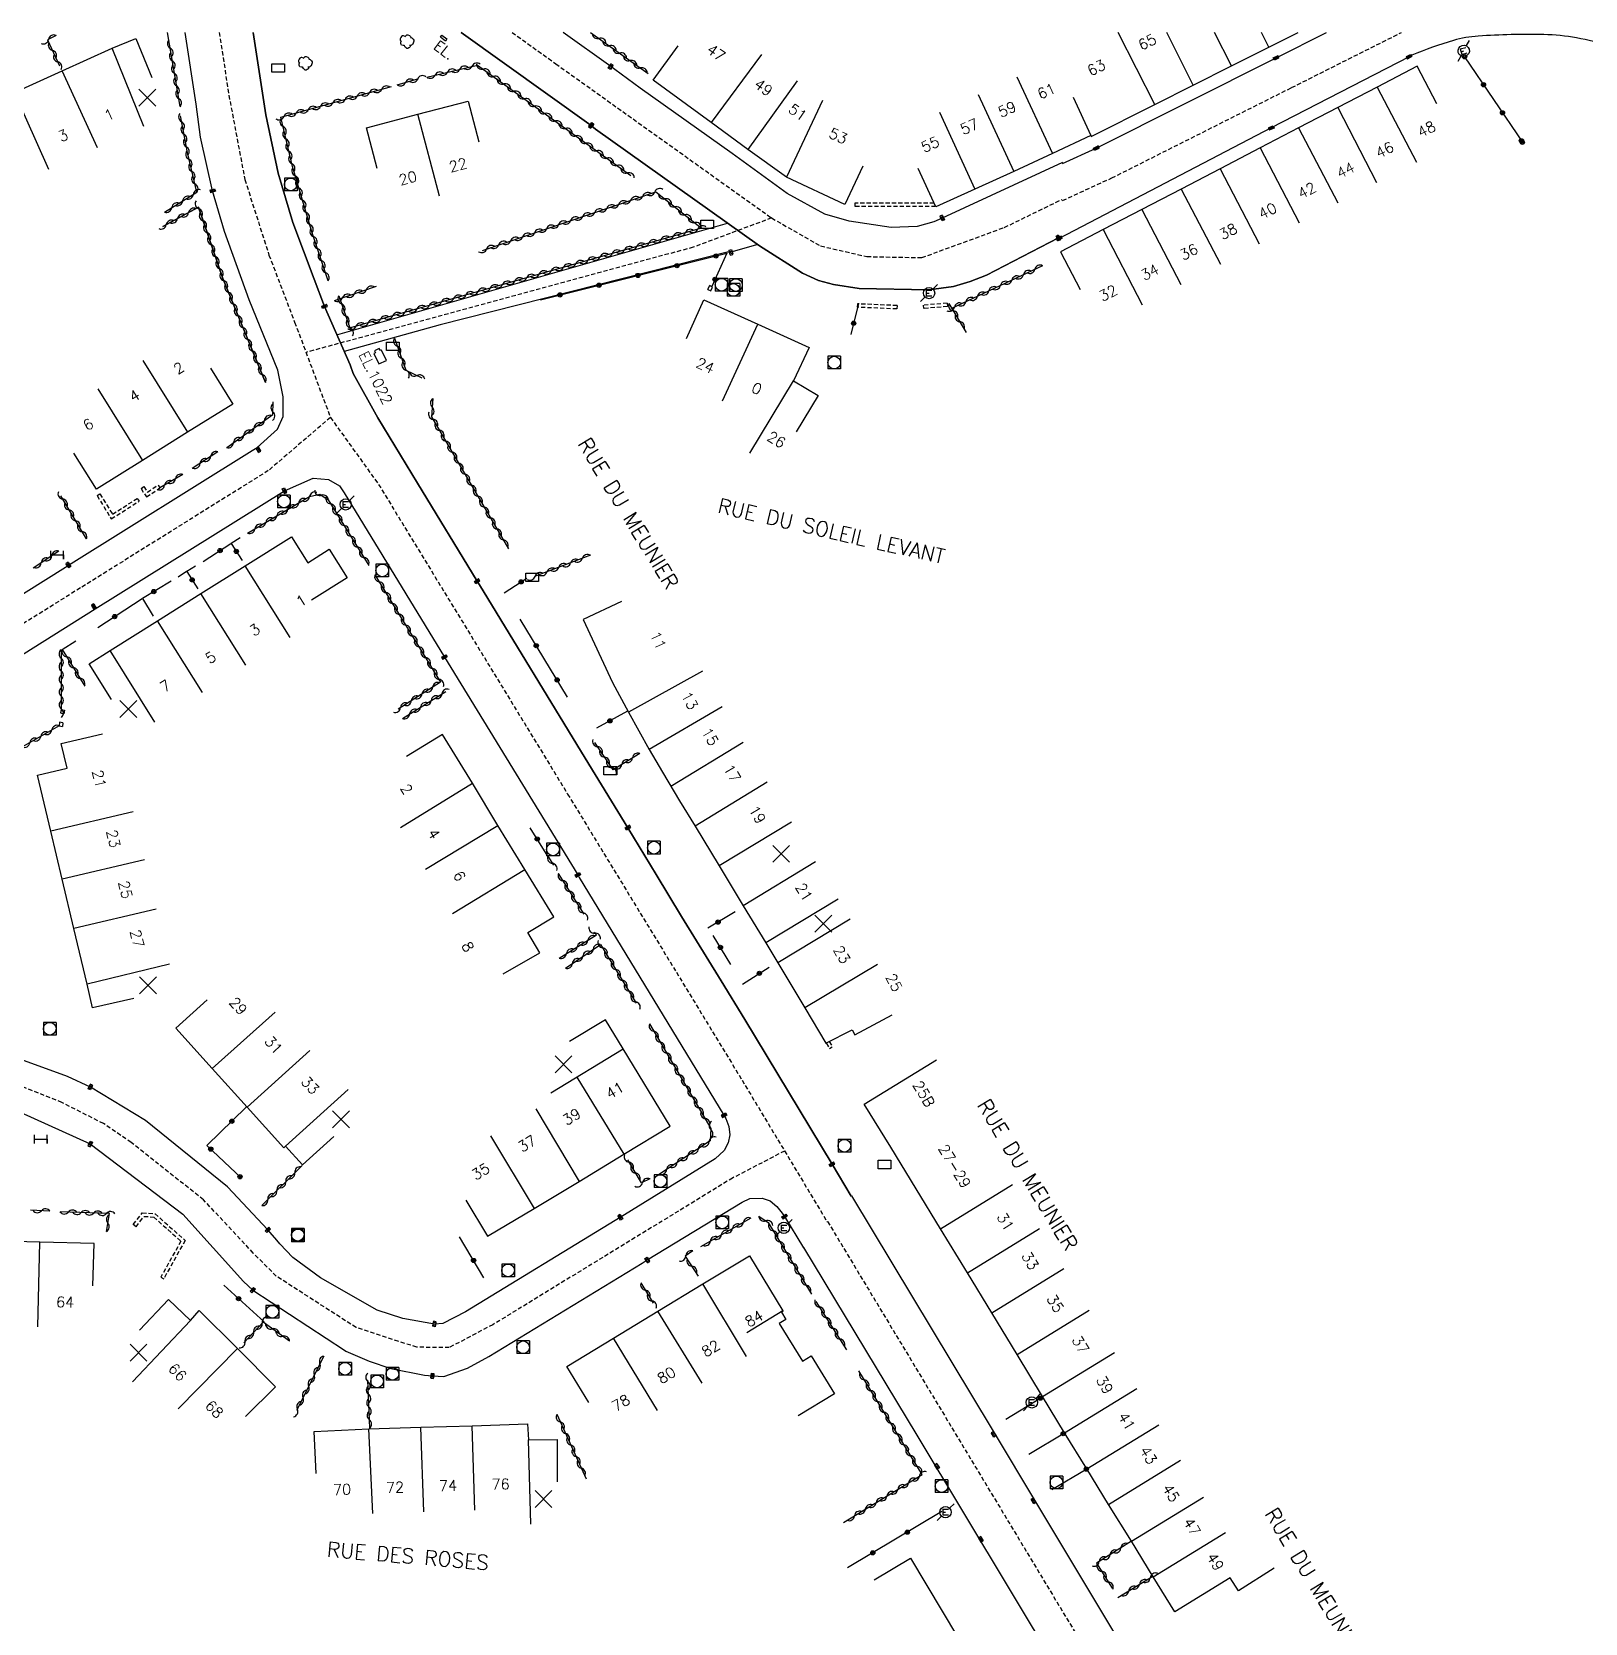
# Model space of a CAD drawing. Header units: millimetres. Extents: x 74999 to 76000, y 157000 to 158000.
# Drawn here: x 75370.6 to 75554.3, y 157812 to 158000.1 of the extents above; entities that cross this region are included whole.
import ezdxf
from ezdxf.enums import TextEntityAlignment as Align

# ---------------------------------------------------------------- set-up
doc = ezdxf.new("R2010")
doc.units = ezdxf.units.MM
doc.linetypes.add('DASHED', pattern=[0.75, 0.5, -0.25])
doc.layers.get('0').update_dxf_attribs({"linetype": 'CONTINUOUS'})
for name, color, linetype in [('w0001', 6, 'DASHED'), ('w0008', 7, 'CONTINUOUS'), ('W0100', 7, 'CONTINUOUS'), ('W0112', 1, 'DASHED'), ('W0300', 7, 'CONTINUOUS'), ('W0310', 3, 'CONTINUOUS'), ('W0322', 7, 'CONTINUOUS'), ('w0400', 7, 'CONTINUOUS'), ('w0420', 7, 'CONTINUOUS'), ('W0471', 7, 'CONTINUOUS'), ('w0984', 7, 'CONTINUOUS'), ('w0989', 7, 'CONTINUOUS'), ('W0991', 7, 'CONTINUOUS'), ('W1102', 7, 'CONTINUOUS'), ('W1471', 7, 'CONTINUOUS'), ('W1474', 7, 'CONTINUOUS')]:
    doc.layers.add(name, color=color, linetype=linetype)
doc.styles.get("Standard").update_dxf_attribs({"font": 'romans.shx', "width": 0.85})

# ---------------------------------------------------------------- blocks, each defined once
blk = doc.blocks.new('t322o')
at = {"color": 0, "linetype": 'Continuous'}
for radius in [0.25, 0.15]:
    blk.add_circle((0, 0), radius, dxfattribs=at)
blk = doc.blocks.new('T400')
for p, q in [((-0.15, 0.3), (0.15, 0.3)), ((-0.15, -0.25), (-0.15, 0.3)), ((-0.15, 0.15), (0.15, 0.15)), ((-0.15, 0), (0.15, 0)), ((0.15, 0.3), (0.15, -0.25)), ((-0.15, -0.15), (0.15, -0.15)), ((-0.15, -0.25), (-0.15, -0.3)), ((-0.15, -0.3), (0.15, -0.3)), ((0.15, -0.3), (0.15, -0.25))]:
    blk.add_line(p, q)
blk = doc.blocks.new('T471')
for p, q in [((-0.333334, 0.333334), (-0.333334, -0.333334)), ((-0.333334, 0.333334), (0.333334, 0.333334)), ((-0.333334, 0), (0, 0)), ((0.500001, 0.500001), (1.000002, 1.000002)), ((-0.500001, -0.500001), (-1.000002, -1.000002)), ((-0.333334, -0.333334), (0.333334, -0.333334))]:
    blk.add_line(p, q)
blk.add_ellipse((0, 0), major_axis=(0.471405, 0.471405), ratio=1, start_param=5.4977871438, end_param=11.780972451)
blk = doc.blocks.new('T420')
for p, q in [((0.75, 0.75), (-0.75, 0.75)), ((-0.75, 0.75), (-0.75, -0.75)), ((0.75, 0.75), (0.75, -0.75)), ((0.75, -0.75), (-0.75, -0.75))]:
    blk.add_line(p, q)
blk.add_ellipse((0, 0), major_axis=(-0.53, 0.53), ratio=1, start_param=3.926991, end_param=10.210176)
blk = doc.blocks.new('T1471')
at = {"color": 0, "linetype": 'Continuous', "flags": 128}
blk.add_lwpolyline([(-0.75, -0.5), (-0.75, 0.5), (0.75, 0.5), (0.75, -0.5), (-0.75, -0.5)], dxfattribs=at)
blk = doc.blocks.new('T300')
for p, q in [((-0.8, 0.51), (-0.86, 0.34)), ((-0.86, 0.34), (-0.86, 0.17)), ((-0.86, 0.17), (-0.74, 0.06)), ((-0.69, 0.63), (-0.8, 0.51)), ((-0.8, -0.06), (-0.74, 0.06)), ((-0.74, 0.06), (-0.69, 0.11)), ((-0.57, 0.69), (-0.69, 0.63)), ((-0.46, 0.69), (-0.57, 0.69)), ((-0.29, 0.63), (-0.46, 0.69)), ((-0.29, 0.63), (-0.17, 0.74)), ((-0.23, 0.57), (-0.29, 0.63)), ((-0.17, 0.74), (-0.06, 0.8)), ((-0.06, 0.8), (0.06, 0.8)), ((0.06, 0.8), (0.23, 0.74)), ((0.23, 0.74), (0.34, 0.63)), ((0.34, 0.63), (0.4, 0.51)), ((0.46, 0.46), (0.34, 0.46)), ((0.4, 0.51), (0.4, 0.46)), ((0.57, 0.4), (0.46, 0.46)), ((0.57, 0.4), (0.69, 0.29)), ((0.69, 0.29), (0.74, 0.17)), ((0.74, 0.06), (0.69, -0.17)), ((0.74, 0.17), (0.74, 0.06)), ((-0.8, -0.17), (-0.8, -0.06)), ((-0.8, -0.23), (-0.8, -0.17)), ((-0.74, -0.34), (-0.8, -0.23)), ((-0.69, -0.4), (-0.74, -0.34)), ((-0.51, -0.46), (-0.69, -0.4)), ((-0.4, -0.46), (-0.51, -0.46)), ((-0.4, -0.46), (-0.34, -0.46)), ((-0.34, -0.46), (-0.34, -0.4)), ((-0.34, -0.51), (-0.34, -0.46)), ((-0.29, -0.63), (-0.34, -0.51)), ((-0.17, -0.74), (-0.29, -0.63)), ((-0.06, -0.8), (-0.17, -0.74)), ((0.06, -0.8), (-0.06, -0.8)), ((0.17, -0.74), (0.06, -0.8)), ((0.23, -0.69), (0.17, -0.74)), ((0.29, -0.46), (0.23, -0.46)), ((0.29, -0.63), (0.23, -0.69)), ((0.46, -0.4), (0.29, -0.46)), ((0.34, -0.51), (0.29, -0.63)), ((0.34, -0.51), (0.34, -0.46)), ((0.57, -0.34), (0.46, -0.4)), ((0.63, -0.29), (0.57, -0.34)), ((0.69, -0.17), (0.63, -0.29))]:
    blk.add_line(p, q)
blk = doc.blocks.new('t991o')
at = {"color": 0, "linetype": 'Continuous'}
for p, q in [((-1, 1), (1, -1)), ((-1, -1), (1, 1))]:
    blk.add_line(p, q, dxfattribs=at)
blk = doc.blocks.new('T1474')
at = {"color": 0, "linetype": 'Continuous', "flags": 128}
for points in [[(-0.75, -0.5), (-0.75, 0.5)], [(-0.75, 0), (0.75, 0)], [(0.75, 0), (0.75, -0.5), (0.75, 0.5)]]:
    blk.add_lwpolyline(points, dxfattribs=at)
blk = doc.blocks.new('t310o')
at = {"color": 0, "linetype": 'Continuous'}
for centre, start, end in [((-0.5, 0.38), 216.8699, 323.1304), ((0.5, -0.37), 36.8699, 143.1303)]:
    blk.add_arc(centre, 0.625, start, end, dxfattribs=at)

msp = doc.modelspace()

# ---------------------------------------------------------------- linework, layer by layer
at = {"layer": 'w0001'}
for p, q in [((75458.04, 157978.07), (75448.77, 157974.61)), ((75448.77, 157974.61), (75402.99, 157962.18))]:
    msp.add_line(p, q, dxfattribs=at)
for points in [[(75392.72, 158000), (75393.86, 157992.58), (75395.75, 157982.61), (75398.6, 157973.69), (75401.64, 157965.76), (75405.87, 157954.49), (75411.56, 157946.58), (75433.92, 157909.97), (75446.78, 157888.9), (75454.54, 157876.15), (75464.62, 157859.39)], [(75427.36, 158000), (75432.51, 157996.31), (75458.04, 157978.07), (75463.83, 157974.76), (75469.31, 157973.51), (75475.8, 157973.38), (75485.56, 157976.95), (75492.39, 157980.27)], [(75492.45, 157980.14), (75498.27, 157982.8), (75519.53, 157993.48), (75532.52, 158000)], [(75405.87, 157954.49), (75398.52, 157948.2), (75376.3, 157934.33), (75357.11, 157922.36), (75336.15, 157908.97), (75330.59, 157904.52)], [(75459.58, 157867.77), (75453.43, 157864.58), (75425.08, 157847.24), (75419.93, 157844.54), (75416.08, 157844.57), (75408.91, 157846.9), (75399.45, 157852.99), (75396.75, 157855.71), (75390.85, 157862.01), (75382.31, 157868.77), (75379.04, 157871.01), (75374.12, 157873.5), (75367.82, 157876.03)]]:
    msp.add_lwpolyline(points, dxfattribs=at)
at = {"layer": 'w0001', "flags": 128}
msp.add_lwpolyline([(75464.66, 157859.44), (75513.4, 157778.57), (75529.65, 157753.58), (75552.65, 157723.39), (75565.87, 157706.06), (75610.32, 157647.79)], dxfattribs=at)
at = {"layer": 'w0008'}
for p, q in [((75390.01, 157991.53), (75388.69, 158000)), ((75406.73, 157964.28), (75452.83, 157977.47))]:
    msp.add_line(p, q, dxfattribs=at)
for points in [[(75408.19, 157960.71), (75405.17, 157967.62), (75403.95, 157970.83), (75401.43, 157977.52), (75399.7, 157983.35), (75398.23, 157990.25), (75396.74, 158000)], [(75396.74, 158000), (75398.23, 157990.25), (75399.7, 157983.35), (75401.43, 157977.52), (75403.95, 157970.83), (75405.17, 157967.62), (75408.19, 157960.71)], [(75421.33, 158000), (75436.71, 157989.02), (75437.23, 157988.56), (75456.62, 157974.77), (75461.7, 157971.54), (75463.57, 157970.67), (75465.37, 157970.2), (75468.41, 157969.72), (75476.64, 157969.57), (75479.57, 157969.96), (75481.53, 157970.55), (75483.44, 157971.29), (75491.95, 157975.73), (75492.32, 157975.93)], [(75492.32, 157975.93), (75491.95, 157975.73), (75483.44, 157971.29), (75481.53, 157970.55), (75479.57, 157969.96), (75476.64, 157969.57), (75468.41, 157969.72), (75465.37, 157970.2), (75463.57, 157970.67), (75461.7, 157971.54), (75456.62, 157974.77), (75437.23, 157988.56), (75436.71, 157989.02), (75421.33, 158000)], [(75492.45, 157984.61), (75478.21, 157978.06), (75477.24, 157977.63), (75475.24, 157977.08), (75472.18, 157976.96), (75467.2, 157977.7), (75464.32, 157978.53), (75459.9, 157980.98), (75453.37, 157985.7), (75442.49, 157993.4), (75439.52, 157995.64), (75439.01, 157995.96), (75433.38, 158000)], [(75492.45, 157984.5), (75496.43, 157986.32), (75517.7, 157997), (75523.66, 158000)], [(75533.74, 157997.3), (75533.42, 157997.13), (75517.13, 157988.72), (75492.04, 157975.65)], [(75397.2, 157950.93), (75399.6, 157953.11), (75400.28, 157954.61), (75400.28, 157956.93), (75399.66, 157960.07), (75396.26, 157968.41), (75393.35, 157976.46), (75391.93, 157981.28), (75390.5, 157987.64), (75390.01, 157991.53)], [(75456.41, 157974.92), (75453.23, 157974.01), (75452.78, 157974.04), (75418.86, 157965.45), (75407.51, 157962.27)], [(75467.43, 157862.45), (75465.19, 157866.2), (75454.89, 157883.3), (75452.07, 157887.9), (75447.39, 157895.49), (75444.4, 157900.47), (75441.04, 157905.99), (75435.99, 157914.21), (75423.5, 157934.72), (75423.22, 157935.13), (75416.15, 157946.71), (75411.46, 157954.43), (75408.55, 157959.69), (75408.19, 157960.71)], [(75408.19, 157960.71), (75408.55, 157959.69), (75411.46, 157954.43), (75416.15, 157946.71), (75423.22, 157935.13), (75423.5, 157934.72), (75435.99, 157914.21), (75441.04, 157905.99), (75444.4, 157900.47), (75447.39, 157895.49), (75452.07, 157887.9), (75454.89, 157883.3), (75465.19, 157866.2), (75467.43, 157862.45)], [(75355.88, 157925.11), (75374.54, 157936.8), (75374.89, 157937.03), (75396.6, 157950.58), (75397.2, 157950.93)], [(75359.52, 157920.24), (75378.06, 157931.86), (75400.44, 157945.82), (75403.84, 157947.33)], [(75403.84, 157947.33), (75405.63, 157947.14), (75406.94, 157946.39), (75407.5, 157945.56), (75419.35, 157926.16), (75435.12, 157900.41), (75435.29, 157900.1), (75452.41, 157872), (75452.62, 157871.6), (75452.98, 157870.67), (75453.1, 157869.69), (75452.91, 157868.72), (75452.45, 157867.82), (75451.37, 157866.84), (75440.14, 157859.93), (75439.54, 157859.55), (75421.83, 157848.76), (75419.16, 157847.38), (75418.16, 157847.32), (75414.44, 157847.97), (75411.4, 157848.94), (75404.69, 157852.77), (75401.41, 157855.2), (75399.9, 157856.78), (75399.55, 157857.24), (75398.47, 157858.45), (75393.7, 157863.53), (75383.99, 157871.36), (75377.48, 157875.33), (75374.78, 157876.59), (75364.44, 157880.31)], [(75367.51, 157873.1), (75377.46, 157868.61), (75388.4, 157860.3), (75395.59, 157852.36), (75396.69, 157851.32), (75407.52, 157844.24), (75407.7, 157844.1), (75410.44, 157842.94), (75413.02, 157842.06), (75417.01, 157841.27), (75417.93, 157841.2), (75419.29, 157841.12), (75422.07, 157842.09), (75424.62, 157843.46), (75442.75, 157854.52), (75443.34, 157854.89), (75454.54, 157861.71), (75455.46, 157862.15), (75456.93, 157862.2), (75457.89, 157861.88), (75458.67, 157861.21), (75459.29, 157860.42), (75459.56, 157860.02), (75461.8, 157856.33)]]:
    msp.add_lwpolyline(points, dxfattribs=at)
msp.add_lwpolyline([(75583.62, 157986.64, 0.005835), (75578.89, 157989.32, 0.010783), (75576.29, 157990.68, 0.001983), (75570.17, 157993.69, 0.004311), (75567.34, 157995.03, 0.034587), (75561.19, 157997.39, 0.027787), (75553.23, 157999.35, 0.041893), (75549.36, 157999.75, 0.020998), (75541.61, 157999.57, 0.054123), (75538.67, 157999.05, 0.030964), (75533.76, 157997.3)], format="xyb", dxfattribs=at)
at = {"layer": 'w0008', "flags": 128}
msp.add_lwpolyline([(75467.5, 157862.49), (75484.13, 157834.86), (75489.5, 157825.91), (75504.64, 157800.7), (75515.41, 157782.86, 0.059741), (75516.19, 157781.86, 0.032347), (75517.94, 157780.31, 0.043728), (75519.35, 157779.4, 0.03782), (75521.14, 157778.63, 0.042689), (75523.16, 157778.12, 0.04584), (75525.1, 157777.98, 0.03131), (75527.02, 157778.14, 0.041553), (75528.44, 157778.47, 0.023769), (75530.26, 157779.16, 0.052501), (75531.03, 157779.59), (75548.04, 157791.65), (75569.42, 157806.9), (75602.38, 157830.36)], format="xyb", dxfattribs=at)
msp.add_lwpolyline([(75461.83, 157856.36), (75475.2, 157834.19), (75497.29, 157797.44)], dxfattribs=at)
at = {"layer": 'W0100'}
for points in [[(75355.88, 157981.97), (75354.07, 157986.63), (75357.02, 157987.78), (75362.85, 157990.4), (75368.5, 157992.92), (75374.16, 157995.45), (75380.04, 157998.14), (75382.87, 157999.3), (75384.76, 157994.67)], [(75418.87, 157999.45), (75419.05, 157999.68), (75419.64, 157999.23), (75419.46, 157998.99), (75418.87, 157999.45)], [(75495.85, 157987.7), (75503.34, 157991.47), (75507.9, 157993.77), (75512.42, 157996.05), (75516.84, 157998.28), (75520.29, 158000)], [(75468.83, 157984.19), (75466.71, 157979.66), (75459.81, 157982.89), (75455.24, 157986.17), (75450.91, 157989.36), (75444.04, 157994.36), (75446.98, 157998.4)], [(75536.71, 157991.58), (75534.4, 157996.01), (75529.67, 157993.55), (75525.01, 157991.14), (75520.36, 157988.72), (75515.82, 157986.35), (75511.09, 157983.88), (75506.49, 157981.49), (75501.82, 157979.06), (75497.25, 157976.69), (75492.2, 157974.06), (75494.51, 157969.63)], [(75411.38, 157983.9), (75410.12, 157988.74), (75416.22, 157990.33), (75422.15, 157991.89), (75423.42, 157987.06)], [(75493.72, 157992.34), (75495.81, 157987.8), (75491.24, 157985.69), (75486.67, 157983.58), (75477.46, 157979.38), (75475.39, 157983.93)], [(75447.96, 157963.83), (75450.01, 157968.39), (75456.4, 157965.53), (75462.47, 157962.74), (75460.63, 157958.83), (75463.53, 157957.08), (75460.94, 157952.8)], [(75411.8, 157962.41), (75411.63, 157962.62), (75411.08, 157962.37), (75411.18, 157962.12), (75411, 157962.03), (75411.6, 157960.82), (75412.51, 157961.24), (75411.91, 157962.46), (75411.8, 157962.41)], [(75391.7, 157960.31), (75394.33, 157956.06), (75388.97, 157952.74), (75383.64, 157949.41), (75378.19, 157946.01), (75375.54, 157950.25)], [(75379.99, 157921.14), (75377.33, 157925.37), (75379.83, 157926.95), (75385.43, 157930.43), (75390.56, 157933.66), (75395.8, 157936.95), (75401.27, 157940.38), (75403.21, 157937.32), (75405.73, 157938.92), (75407.86, 157935.52), (75403.62, 157932.87)], [(75440.3, 157932.72), (75435.76, 157930.61), (75439.23, 157923.14), (75441.11, 157919.65), (75443.57, 157915.23), (75445.14, 157912.55), (75447.16, 157909.18), (75448.99, 157906.17), (75451.84, 157901.5), (75454.68, 157896.77), (75457.34, 157892.39), (75458.78, 157890.01), (75461.97, 157884.7), (75464.46, 157880.51), (75467.57, 157882.08), (75467.87, 157881.52), (75472.28, 157883.88)], [(75382.62, 157885.8), (75377.74, 157884.69), (75377.1, 157887.51), (75375.52, 157894.08), (75374.15, 157899.9), (75372.81, 157905.57), (75371.24, 157912.19), (75374.73, 157913.02), (75374.04, 157915.96), (75378.91, 157917.1)], [(75426.29, 157888.7), (75430.62, 157891.2), (75429.22, 157893.62), (75432.27, 157895.45), (75428.85, 157901.06), (75425.68, 157906.27), (75422.66, 157911.26), (75419.12, 157917.01), (75414.86, 157914.39)], [(75391.29, 157885.65), (75387.58, 157882.3), (75391.9, 157877.51), (75396.02, 157872.94), (75400.34, 157868.15), (75400.56, 157868.33), (75402.57, 157866.12), (75406.27, 157869.48)], [(75421.88, 157861.97), (75424.46, 157857.69), (75429.96, 157860.99), (75435.28, 157864.18), (75440.55, 157867.38), (75446.06, 157870.69), (75440.49, 157879.85), (75438.4, 157883.29), (75434.13, 157880.7)], [(75377.78, 157851.82), (75377.92, 157856.82), (75371.5, 157857), (75365.29, 157857.14), (75359.1, 157857.28), (75352.68, 157857.4), (75352.58, 157852.4)], [(75436.41, 157838.03), (75433.83, 157842.31), (75439.35, 157845.65), (75444.6, 157848.85), (75449.92, 157852.05), (75455.43, 157855.39), (75459.37, 157848.88), (75455.1, 157846.29)], [(75383.28, 157846.6), (75386.73, 157850.22), (75389.34, 157847.74), (75390.34, 157848.92), (75394.89, 157844.42), (75399.39, 157839.9), (75395.84, 157836.38)], [(75404.17, 157829.63), (75403.95, 157834.62), (75410.43, 157834.91), (75416.56, 157835.13), (75422.65, 157835.3), (75429.16, 157835.53), (75429.3, 157833.64), (75432.67, 157833.65), (75432.68, 157828.65)]]:
    msp.add_lwpolyline(points, dxfattribs=at)
at = {"layer": 'W0100', "flags": 128}
for points in [[(75517.48, 157818.44), (75513.24, 157815.78), (75512.28, 157817.32), (75505.71, 157813.28), (75503.17, 157817.43), (75500.6, 157821.63), (75497.88, 157825.99), (75495.31, 157830.2), (75492.69, 157834.45), (75490.07, 157838.74), (75487.07, 157843.72), (75484.08, 157848.64), (75481.19, 157853.38), (75478.02, 157858.57), (75475.13, 157863.31), (75472.13, 157868.22), (75469, 157873.32)], [(75459.45, 157848.87), (75459.2, 157848.71), (75459.72, 157847.86), (75458.95, 157847.39), (75461.69, 157842.91), (75462.72, 157843.54), (75465.46, 157839.06), (75461.19, 157836.45)], [(75470.17, 157817.09), (75474.46, 157819.65), (75481.97, 157807.11), (75477.68, 157804.54)]]:
    msp.add_lwpolyline(points, dxfattribs=at)
at = {"layer": 'W0112'}
for p, q in [((75477.26, 157979.83), (75467.88, 157979.81)), ((75467.88, 157979.81), (75467.88, 157979.41)), ((75477.44, 157979.43), (75467.88, 157979.41)), ((75450.48, 157969.61), (75450.7, 157970.07)), ((75450.48, 157969.61), (75450.84, 157969.44)), ((75451.06, 157969.9), (75450.7, 157970.07)), ((75450.84, 157969.44), (75451.06, 157969.9)), ((75468.18, 157967.92), (75468.16, 157967.52)), ((75472.86, 157967.31), (75468.16, 157967.52)), ((75472.88, 157967.71), (75468.18, 157967.92)), ((75472.88, 157967.71), (75472.86, 157967.31)), ((75478.81, 157967.99), (75475.96, 157967.77)), ((75475.96, 157967.77), (75475.99, 157967.37)), ((75478.84, 157967.59), (75475.99, 157967.37)), ((75478.81, 157967.99), (75478.84, 157967.59)), ((75383.47, 157946.09), (75383.81, 157946.31)), ((75385.48, 157946.49), (75385.71, 157946.15)), ((75378.27, 157945.25), (75378.61, 157945.46)), ((75383.03, 157944.92), (75383.24, 157944.59)), ((75374.04, 157919.96), (75373.95, 157919.56)), ((75373.95, 157919.56), (75374.34, 157919.47)), ((75374.04, 157919.96), (75374.43, 157919.87)), ((75374.43, 157919.87), (75374.34, 157919.47)), ((75373.85, 157918.47), (75373.78, 157918.03)), ((75373.78, 157918.03), (75374.17, 157917.97)), ((75374.24, 157918.4), (75373.85, 157918.47)), ((75374.24, 157918.4), (75374.17, 157917.97)), ((75464.51, 157880.54), (75464.87, 157879.89)), ((75464.86, 157880.72), (75465.22, 157880.09)), ((75464.87, 157879.89), (75465.22, 157880.09)), ((75382.88, 157858.82), (75382.56, 157859.07)), ((75388.19, 157857.11), (75385.81, 157852.87)), ((75385.81, 157852.87), (75386.16, 157852.67))]:
    msp.add_line(p, q, dxfattribs=at)
for points in [[(75383.47, 157946.09), (75384.12, 157945.1), (75385.71, 157946.15)], [(75383.81, 157946.31), (75384.23, 157945.66), (75385.48, 157946.49)], [(75378.27, 157945.25), (75379.96, 157942.5), (75383.24, 157944.59)], [(75378.61, 157945.46), (75380.09, 157943.06), (75383.03, 157944.92)], [(75382.56, 157859.07), (75383.62, 157860.45), (75385.13, 157860.36), (75388.69, 157857.2), (75386.16, 157852.67)], [(75382.88, 157858.82), (75383.81, 157860.04), (75384.97, 157859.97), (75388.19, 157857.11)]]:
    msp.add_lwpolyline(points, dxfattribs=at)
at = {"layer": 'W0310'}
for p, q in [((75388.09, 157991.23), (75386.61, 158000)), ((75436.64, 158000), (75443.43, 157995.15)), ((75413.77, 157993.81), (75416.34, 157994.54)), ((75490.07, 157972.43), (75479.3, 157967.37)), ((75406.85, 157968.86), (75408.27, 157964.72)), ((75479, 157967.95), (75481.05, 157964.54)), ((75392.54, 157950.41), (75389.51, 157948.44)), ((75388.4, 157947.74), (75385.71, 157946.16)), ((75377.02, 157940.13), (75373.99, 157945.21)), ((75373.74, 157938.69), (75370.72, 157936.67)), ((75436.61, 157938.19), (75429.99, 157935.68)), ((75374.02, 157927.03), (75374.04, 157919.96)), ((75374.15, 157927.04), (75376.82, 157922.74)), ((75414.4, 157918.9), (75419.51, 157922.09)), ((75373.78, 157918.05), (75368.29, 157914.88)), ((75431.58, 157902.63), (75432.24, 157901.56)), ((75432.82, 157900.58), (75435.82, 157895.77)), ((75397.75, 157861.32), (75402.52, 157866.04)), ((75372.69, 157860.67), (75370.42, 157860.76)), ((75455.57, 157859.85), (75449.63, 157856.46)), ((75442.59, 157852.17), (75444.03, 157849.79)), ((75405.07, 157843.53), (75401.86, 157837.08)), ((75410.52, 157835), (75410.31, 157840.68)), ((75432.64, 157836.65), (75436.11, 157829.01))]:
    msp.add_line(p, q, dxfattribs=at)
for points in [[(75373.42, 157999.65), (75372.42, 157999.12), (75373.82, 157996.07)], [(75417.28, 157994.71), (75423.27, 157996.15), (75441.4, 157983.09)], [(75405.62, 157970.65), (75403.72, 157976.33), (75401.39, 157984.15), (75400.02, 157989.97), (75413.1, 157993.6)], [(75386.26, 157978.77), (75390.07, 157981.11), (75388.96, 157985.79), (75388.13, 157990.15)], [(75386.26, 157978.77), (75390.07, 157981.11), (75388.96, 157985.79), (75388.13, 157990.15)], [(75423.86, 157974.24), (75444.36, 157981.17), (75449.76, 157976.88), (75408.1, 157965.06)], [(75386.04, 157977.07), (75390.25, 157979.34), (75393.16, 157970.91), (75398.18, 157958.63)], [(75398.18, 157958.63), (75393.16, 157970.91), (75390.25, 157979.34), (75386.04, 157977.07)], [(75406.34, 157968.31), (75411.3, 157969.99)], [(75413.44, 157963.85), (75414.77, 157960.06), (75416.68, 157959.18)], [(75393.6, 157950.92), (75399.06, 157954.84), (75399.11, 157956.34)], [(75417.96, 157956.71), (75417.83, 157954.57), (75426.93, 157938.95)], [(75396.08, 157940.81), (75403.41, 157945.13), (75404.63, 157945.42), (75405.6, 157944.74), (75410.43, 157937)], [(75411.13, 157935.9), (75418.9, 157923.2), (75413.88, 157920.02)], [(75411.13, 157935.9), (75418.9, 157923.2), (75413.88, 157920.02)], [(75442.45, 157914.78), (75439.29, 157912.84), (75437.13, 157916.07)], [(75432.93, 157890.57), (75437.33, 157893.31), (75437.02, 157893.64)], [(75433.65, 157889.38), (75437.8, 157892.2), (75442.02, 157885.26)], [(75433.65, 157889.38), (75437.8, 157892.2), (75442.02, 157885.26)], [(75443.59, 157882.79), (75450.87, 157870.44), (75450.79, 157868.96), (75444.55, 157864.89)], [(75443.66, 157864.48), (75442.65, 157863.99), (75441.02, 157866.71)], [(75379.39, 157858.27), (75379.74, 157860.37), (75373.9, 157860.59)], [(75456.52, 157860.07), (75457.62, 157859.33), (75462.76, 157850.84)], [(75448.71, 157855.98), (75447.83, 157855.33), (75449.37, 157852.98)], [(75401.04, 157845.3), (75397.9, 157847.54), (75395.62, 157845.08)]]:
    msp.add_lwpolyline(points, dxfattribs=at)
at = {"layer": 'W0310', "flags": 128}
for points in [[(75466.92, 157844.27), (75463.3, 157850)], [(75466.56, 157823.84), (75475.84, 157829.52), (75468.34, 157841.79)], [(75500.6, 157821.63), (75496.48, 157819.05), (75498.32, 157816.09)], [(75498.99, 157814.97), (75503.13, 157817.51)]]:
    msp.add_lwpolyline(points, dxfattribs=at)
at = {"layer": 'W0322'}
for p, q in [((75468.31, 157967.94), (75467.42, 157964.29)), ((75390.82, 157937.47), (75394.11, 157939.58)), ((75387.87, 157935.63), (75388.83, 157936.33)), ((75426.42, 157933.76), (75429.09, 157935.48)), ((75378.37, 157929.65), (75383.6, 157933.07)), ((75433.92, 157921.43), (75428.29, 157930.64)), ((75374.15, 157927.04), (75375.78, 157928.07)), ((75440.99, 157919.77), (75437.35, 157917.75)), ((75431.58, 157902.63), (75429.5, 157905.98)), ((75453.74, 157896.06), (75450.51, 157894.1)), ((75453.23, 157889.81), (75451.14, 157893.25)), ((75454.58, 157887.51), (75457.75, 157889.52)), ((75424.01, 157852.78), (75421.13, 157857.64)), ((75393.25, 157851.91), (75398.03, 157847.59))]:
    msp.add_line(p, q, dxfattribs=at)
for points in [[(75539.99, 157997.13), (75546.82, 157987.02)], [(75430.71, 157968.39), (75452.75, 157973.91), (75450.98, 157969.97)], [(75395.19, 157940.26), (75394.12, 157939.58), (75395.45, 157937.58)], [(75389.92, 157936.89), (75388.89, 157936.27), (75390.2, 157934.23)], [(75387.02, 157935.12), (75383.63, 157933.1), (75384.91, 157930.99)], [(75395.92, 157872.94), (75391.26, 157868.43), (75395.37, 157864.56)]]:
    msp.add_lwpolyline(points, dxfattribs=at)
at = {"layer": 'W0322', "flags": 128}
for points in [[(75485.75, 157836.09), (75490.09, 157838.72)], [(75488.45, 157831.93), (75492.69, 157834.45)], [(75491.18, 157827.74), (75495.31, 157830.2)], [(75478.16, 157825.15), (75467.01, 157818.48)]]:
    msp.add_lwpolyline(points, dxfattribs=at)
at = {"layer": 'W1102'}
for p, q in [((75383.82, 157988.88), (75380.04, 157998.14)), ((75456.85, 157997.41), (75450.91, 157989.36)), ((75378.32, 157986.36), (75374.16, 157995.45)), ((75461.07, 157994.29), (75455.24, 157986.17)), ((75487.05, 157994.77), (75491.24, 157985.69)), ((75372.58, 157983.79), (75368.5, 157992.92)), ((75464.06, 157991.95), (75459.81, 157982.89)), ((75482.48, 157992.67), (75486.67, 157983.58)), ((75418.77, 157980.66), (75416.22, 157990.33)), ((75477.91, 157990.58), (75482.07, 157981.48)), ((75452.22, 157956.44), (75456.4, 157965.53)), ((75383.68, 157961.22), (75388.97, 157952.74)), ((75378.35, 157957.89), (75383.64, 157949.41)), ((75455.45, 157950.28), (75460.63, 157958.83)), ((75401.1, 157928.47), (75395.8, 157936.95)), ((75395.87, 157925.19), (75390.56, 157933.66)), ((75390.76, 157921.97), (75385.43, 157930.43)), ((75385.12, 157918.46), (75379.83, 157926.95)), ((75449.85, 157924.51), (75441.11, 157919.65)), ((75452.2, 157920.28), (75443.57, 157915.23)), ((75454.68, 157916.07), (75446.14, 157910.87)), ((75414.14, 157906.02), (75422.66, 157911.26)), ((75457.53, 157911.37), (75448.99, 157906.17)), ((75382.54, 157907.88), (75372.81, 157905.57)), ((75460.4, 157906.66), (75451.84, 157901.5)), ((75417.13, 157901.08), (75425.68, 157906.27)), ((75383.88, 157902.21), (75374.15, 157899.9)), ((75420.31, 157895.86), (75428.85, 157901.06)), ((75463.23, 157901.96), (75454.68, 157896.77)), ((75465.91, 157897.55), (75457.34, 157892.39)), ((75385.25, 157896.37), (75375.52, 157894.08)), ((75467.35, 157895.16), (75458.78, 157890.01)), ((75386.82, 157889.85), (75377.1, 157887.51)), ((75470.56, 157889.82), (75461.97, 157884.7)), ((75399.33, 157884.2), (75391.9, 157877.51)), ((75403.45, 157879.64), (75396.02, 157872.94)), ((75431.95, 157874.66), (75440.49, 157879.85)), ((75434.99, 157876.52), (75440.55, 157867.38)), ((75407.98, 157875.03), (75400.56, 157868.33)), ((75430.15, 157872.76), (75435.28, 157864.18)), ((75424.79, 157869.56), (75429.96, 157860.99)), ((75371.27, 157847), (75371.5, 157857)), ((75455.07, 157843.48), (75449.92, 157852.05)), ((75449.81, 157840.32), (75444.6, 157848.85)), ((75382.45, 157840.49), (75389.34, 157847.74)), ((75387.86, 157837.31), (75394.89, 157844.42)), ((75444.53, 157837.09), (75439.35, 157845.65)), ((75410.88, 157824.92), (75410.43, 157834.91)), ((75416.92, 157825.13), (75416.56, 157835.13)), ((75422.94, 157825.31), (75422.65, 157835.3)), ((75429.58, 157823.64), (75429.3, 157833.64))]:
    msp.add_line(p, q, dxfattribs=at)
for points in [[(75503.34, 157991.47), (75499.04, 158000)], [(75507.9, 157993.77), (75504.76, 158000)], [(75512.42, 157996.05), (75510.43, 158000)], [(75516.84, 157998.28), (75515.97, 158000)], [(75529.67, 157993.55), (75534.3, 157984.68)], [(75525.01, 157991.14), (75529.58, 157982.25)], [(75520.36, 157988.72), (75524.99, 157979.86)], [(75515.82, 157986.35), (75520.44, 157977.48)], [(75511.09, 157983.88), (75515.71, 157975.02)], [(75506.49, 157981.49), (75511.12, 157972.62)], [(75501.82, 157979.06), (75506.42, 157970.19)], [(75497.25, 157976.69), (75501.87, 157967.82)]]:
    msp.add_lwpolyline(points, dxfattribs=at)
at = {"layer": 'W1102', "flags": 128}
for points in [[(75469, 157873.32), (75477.53, 157878.54)], [(75478.02, 157858.57), (75486.54, 157863.8)], [(75481.19, 157853.38), (75489.71, 157858.61)], [(75484.08, 157848.64), (75492.6, 157853.87)], [(75487.07, 157843.72), (75495.59, 157848.95)], [(75490.07, 157838.74), (75498.6, 157843.97)], [(75492.69, 157834.45), (75501.22, 157839.68)], [(75495.31, 157830.2), (75503.84, 157835.42)], [(75497.88, 157825.99), (75506.4, 157831.22)], [(75500.6, 157821.63), (75509.13, 157826.86)], [(75503.17, 157817.43), (75511.7, 157822.66)]]:
    msp.add_lwpolyline(points, dxfattribs=at)

# ---------------------------------------------------------------- block references
at = {"layer": 'W0300'}
for p in [(75414.98, 157998.91), (75402.96, 157996.35)]:
    msp.add_blockref('T300', p, dxfattribs=at)
at = {"layer": 'W0310'}
for p, rotation in [((75372.54, 157999.18), 208.0045458007864), ((75372.99, 157997.88), 294.7082427409092), ((75386.93, 157998.13), 99.56557448971172), ((75437.64, 157999.29), 324.4485513912311), ((75438.86, 157998.42), 324.4485513912311), ((75373.61, 157996.52), 294.7082427409092), ((75387.17, 157996.65), 99.56557448971172), ((75440.08, 157997.55), 324.4485513912311), ((75441.3, 157996.67), 324.4485513912311), ((75387.42, 157995.17), 99.56557448971172), ((75416.18, 157994.49), 15.87774289848597), ((75418.25, 157994.95), 13.4887907228003), ((75419.71, 157995.3), 13.4887907228003), ((75421.17, 157995.65), 13.4887907228003), ((75422.62, 157996), 13.4887907228003), ((75423.95, 157995.67), 324.2252401437519), ((75425.17, 157994.79), 324.2252401437519), ((75442.52, 157995.8), 324.4485513912311), ((75387.67, 157993.69), 99.56557448971172), ((75387.92, 157992.21), 99.56557448971172), ((75409.04, 157992.48), 15.51469933802758), ((75410.49, 157992.88), 15.51469933802758), ((75411.93, 157993.28), 15.51469933802758), ((75414.74, 157994.08), 15.87774289848597), ((75426.38, 157993.91), 324.2252401437519), ((75427.6, 157993.04), 324.2252401437519), ((75428.82, 157992.16), 324.2252401437519), ((75403.26, 157990.87), 15.51469933802758), ((75404.71, 157991.27), 15.51469933802758), ((75406.15, 157991.67), 15.51469933802758), ((75407.6, 157992.08), 15.51469933802758), ((75430.03, 157991.28), 324.2252401437519), ((75431.25, 157990.41), 324.2252401437519), ((75388.27, 157989.44), 100.701489031251), ((75400.37, 157990.07), 15.51469933802758), ((75400.28, 157988.87), 103.2510306427892), ((75401.82, 157990.47), 15.51469933802758), ((75432.47, 157989.53), 324.2252401437519), ((75433.68, 157988.65), 324.2252401437519), ((75388.55, 157987.96), 100.701489031251), ((75388.83, 157986.49), 100.701489031251), ((75400.62, 157987.41), 103.2510306427892), ((75434.9, 157987.77), 324.2252401437519), ((75436.12, 157986.9), 324.2252401437519), ((75389.14, 157985.02), 103.4267954020903), ((75400.97, 157985.95), 103.2510306427892), ((75401.31, 157984.49), 103.2510306427892), ((75437.34, 157986.02), 324.2252401437519), ((75438.55, 157985.14), 324.2252401437519), ((75389.49, 157983.56), 103.4267954020903), ((75401.72, 157983.05), 106.6244696626209), ((75439.77, 157984.27), 324.2252401437519), ((75440.99, 157983.39), 324.2252401437519), ((75389.84, 157982.1), 103.4267954020903), ((75402.15, 157981.61), 106.6244696626209), ((75444.23, 157981.13), 18.68418112442368), ((75387.11, 157979.29), 31.59063504715163), ((75388.39, 157980.08), 31.59063504715163), ((75389.66, 157980.86), 31.59063504715163), ((75390.31, 157979.17), 109.0242926985663), ((75402.58, 157980.17), 106.6244696626209), ((75403.01, 157978.73), 106.6244696626209), ((75438.55, 157979.2), 18.68418112442368), ((75439.97, 157979.68), 18.68418112442368), ((75441.39, 157980.17), 18.68418112442368), ((75442.81, 157980.65), 18.68418112442368), ((75445.43, 157980.32), 321.5490315518747), ((75446.6, 157979.39), 321.5490315518747), ((75386.46, 157977.29), 208.3680133377599), ((75387.78, 157978), 208.3680133377599), ((75389.1, 157978.71), 208.3680133377599), ((75390.8, 157977.75), 109.0242926985663), ((75403.44, 157977.3), 106.6244696626209), ((75434.28, 157977.76), 18.68418112442368), ((75435.7, 157978.24), 18.68418112442368), ((75437.12, 157978.72), 18.68418112442368), ((75447.78, 157978.45), 321.5490315518747), ((75448.95, 157977.52), 321.5490315518747), ((75391.29, 157976.33), 109.0242926985663), ((75403.88, 157975.86), 108.4531729927804), ((75428.6, 157975.84), 18.68418112442368), ((75430.02, 157976.32), 18.68418112442368), ((75431.44, 157976.8), 18.68418112442368), ((75432.86, 157977.28), 18.68418112442368), ((75444.97, 157975.52), 195.8502931456293), ((75446.42, 157975.93), 195.8502931456293), ((75447.86, 157976.34), 195.8502931456293), ((75449.3, 157976.75), 195.8502931456293), ((75391.78, 157974.91), 109.0242926985663), ((75392.27, 157973.5), 109.0242926985663), ((75404.35, 157974.44), 108.4531729927804), ((75424.34, 157974.4), 18.68418112442368), ((75425.76, 157974.88), 18.68418112442368), ((75427.18, 157975.36), 18.68418112442368), ((75439.2, 157973.89), 195.8502931456293), ((75440.64, 157974.3), 195.8502931456293), ((75442.09, 157974.71), 195.8502931456293), ((75443.53, 157975.11), 195.8502931456293), ((75392.76, 157972.08), 109.0242926985663), ((75404.83, 157973.02), 108.4531729927804), ((75405.3, 157971.6), 108.4531729927804), ((75431.99, 157971.84), 195.8502931456293), ((75433.43, 157972.25), 195.8502931456293), ((75434.87, 157972.66), 195.8502931456293), ((75436.32, 157973.07), 195.8502931456293), ((75437.76, 157973.48), 195.8502931456293), ((75489.17, 157972.01), 205.1530121364518), ((75393.26, 157970.67), 112.2505838720171), ((75426.21, 157970.2), 195.8502931456293), ((75427.66, 157970.61), 195.8502931456293), ((75429.1, 157971.02), 195.8502931456293), ((75430.54, 157971.43), 195.8502931456293), ((75485.09, 157970.09), 205.1530121364518), ((75486.45, 157970.73), 205.1530121364518), ((75487.81, 157971.37), 205.1530121364518), ((75393.83, 157969.28), 112.2505838720171), ((75394.4, 157967.89), 112.2505838720171), ((75407.29, 157968.63), 18.68418112442368), ((75407.17, 157967.92), 288.9480150187758), ((75408.71, 157969.11), 18.68418112442368), ((75410.13, 157969.59), 18.68418112442368), ((75419, 157968.15), 195.8502931456293), ((75420.44, 157968.56), 195.8502931456293), ((75421.89, 157968.97), 195.8502931456293), ((75423.33, 157969.38), 195.8502931456293), ((75424.77, 157969.79), 195.8502931456293), ((75481.02, 157968.18), 205.1530121364518), ((75482.38, 157968.82), 205.1530121364518), ((75483.74, 157969.46), 205.1530121364518), ((75394.96, 157966.5), 112.2505838720171), ((75407.66, 157966.5), 288.9480150187758), ((75411.79, 157966.1), 195.8502931456293), ((75413.23, 157966.51), 195.8502931456293), ((75414.67, 157966.92), 195.8502931456293), ((75416.11, 157967.33), 195.8502931456293), ((75417.56, 157967.74), 195.8502931456293), ((75479.66, 157967.54), 205.1530121364518), ((75479.51, 157967.1), 301.0574661241249), ((75480.29, 157965.81), 301.0574661241249), ((75395.53, 157965.11), 112.2505838720171), ((75396.1, 157963.72), 112.2505838720171), ((75408.15, 157965.08), 288.9480150187758), ((75408.9, 157965.28), 195.8502931456293), ((75410.34, 157965.69), 195.8502931456293), ((75396.67, 157962.33), 112.2505838720171), ((75413.77, 157962.91), 289.3412173055632), ((75397.24, 157960.95), 112.2505838720171), ((75414.26, 157961.49), 289.3412173055632), ((75414.76, 157960.08), 289.3412173055632), ((75397.81, 157959.56), 112.2505838720171), ((75416.11, 157959.44), 335.2342139322952), ((75399.07, 157955.13), 87.74598761880509), ((75417.9, 157955.71), 266.3569944494893), ((75396.85, 157953.26), 35.66273190583605), ((75398.07, 157954.13), 35.66273190583605), ((75418.01, 157954.26), 300.24581679416), ((75418.76, 157952.96), 300.24581679416), ((75394.41, 157951.51), 35.66273190583605), ((75395.63, 157952.38), 35.66273190583605), ((75419.52, 157951.67), 300.24581679416), ((75390.45, 157949.05), 213.1009550434095), ((75391.7, 157949.87), 213.1009550434095), ((75420.28, 157950.37), 300.24581679416), ((75421.03, 157949.08), 300.24581679416), ((75387.54, 157947.24), 210.4916801151365), ((75421.79, 157947.78), 300.24581679416), ((75386.25, 157946.48), 210.4916801151365), ((75404.82, 157945.29), 324.5300599290372), ((75422.54, 157946.49), 300.24581679416), ((75423.3, 157945.19), 300.24581679416), ((75374.21, 157944.85), 120.8141781735434), ((75374.97, 157943.56), 120.8141781735434), ((75400.82, 157943.6), 30.51117327436793), ((75402.11, 157944.36), 30.51117327436793), ((75403.4, 157945.12), 30.51117327436793), ((75405.89, 157944.27), 301.9555799857061), ((75424.05, 157943.89), 300.24581679416), ((75375.74, 157942.28), 120.8141781735434), ((75398.23, 157942.08), 30.51117327436793), ((75399.53, 157942.84), 30.51117327436793), ((75406.68, 157943), 301.9555799857061), ((75407.48, 157941.72), 301.9555799857061), ((75424.81, 157942.6), 300.24581679416), ((75425.56, 157941.3), 300.24581679416), ((75376.51, 157940.99), 120.8141781735434), ((75396.94, 157941.32), 30.51117327436793), ((75408.27, 157940.45), 301.9555799857061), ((75426.32, 157940.01), 300.24581679416), ((75372.91, 157938.13), 213.8738058801326), ((75409.06, 157939.18), 301.9555799857061), ((75409.86, 157937.91), 301.9555799857061), ((75435.67, 157937.84), 200.8201341715572), ((75371.66, 157937.3), 213.8738058801326), ((75431.47, 157936.24), 200.8201341715572), ((75432.87, 157936.77), 200.8201341715572), ((75434.27, 157937.3), 200.8201341715572), ((75411.66, 157935.05), 301.4488281390014), ((75412.44, 157933.77), 301.4488281390014), ((75430.06, 157935.71), 200.8201341715572), ((75413.22, 157932.49), 301.4488281390014), ((75414, 157931.21), 301.4488281390014), ((75414.79, 157929.93), 301.4488281390014), ((75415.57, 157928.65), 301.4488281390014), ((75374.68, 157926.19), 301.8563688937932), ((75416.35, 157927.37), 301.4488281390014), ((75374.03, 157926.03), 270.1702217017244), ((75374.03, 157924.53), 270.1702217017244), ((75375.47, 157924.91), 301.8563688937932), ((75417.13, 157926.09), 301.4488281390014), ((75417.92, 157924.81), 301.4488281390014), ((75374.04, 157923.03), 270.1702217017244), ((75376.26, 157923.64), 301.8563688937932), ((75417.96, 157922.6), 212.3454674758949), ((75418.7, 157923.53), 301.4488281390014), ((75374.04, 157921.53), 270.1702217017244), ((75415.43, 157921), 212.3454674758949), ((75416.69, 157921.8), 212.3454674758949), ((75417.79, 157921.02), 31.99740790699065), ((75419.06, 157921.81), 31.99740790699065), ((75374.04, 157920.03), 270.1702217017244), ((75414.16, 157920.2), 212.3454674758949), ((75415.24, 157919.43), 31.99740790699065), ((75416.52, 157920.22), 31.99740790699065), ((75372.91, 157917.55), 210.0252465931546), ((75370.31, 157916.04), 210.0252465931546), ((75371.61, 157916.79), 210.0252465931546), ((75437.46, 157915.58), 123.7636218982119), ((75438.29, 157914.33), 123.7636218982119), ((75439.12, 157913.08), 123.7636218982119), ((75440.32, 157913.47), 211.5072606163214), ((75441.59, 157914.25), 211.5072606163214), ((75432.1, 157901.78), 301.6342451071059), ((75433.35, 157899.73), 301.9892629030478), ((75434.14, 157898.46), 301.9892629030478), ((75434.93, 157897.19), 301.9892629030478), ((75435.73, 157895.92), 301.9892629030478), ((75436.32, 157892.68), 31.86007401849849), ((75437.12, 157893.54), 133.1987635835443), ((75433.78, 157891.1), 31.86007401849849), ((75435.05, 157891.89), 31.86007401849849), ((75435.72, 157890.79), 34.25409135921537), ((75436.96, 157891.63), 34.25409135921537), ((75438.05, 157891.79), 301.3350741853486), ((75438.83, 157890.51), 301.3350741853486), ((75434.48, 157889.94), 34.25409135921537), ((75439.61, 157889.23), 301.3350741853486), ((75440.39, 157887.94), 301.3350741853486), ((75441.17, 157886.66), 301.3350741853486), ((75441.95, 157885.38), 301.3350741853486), ((75444.1, 157881.93), 300.5380794545156), ((75444.86, 157880.64), 300.5380794545156), ((75445.62, 157879.35), 300.5380794545156), ((75446.38, 157878.05), 300.5380794545156), ((75447.15, 157876.76), 300.5380794545156), ((75447.91, 157875.47), 300.5380794545156), ((75448.67, 157874.18), 300.5380794545156), ((75449.43, 157872.89), 300.5380794545156), ((75450.2, 157871.59), 300.5380794545156), ((75450.87, 157870.28), 266.8308848155611), ((75449.38, 157868.04), 213.1312218809419), ((75450.64, 157868.86), 213.1312218809419), ((75441.17, 157866.45), 120.8894477294063), ((75446.87, 157866.4), 213.1312218809419), ((75448.13, 157867.22), 213.1312218809419), ((75400.59, 157864.14), 44.76436374034238), ((75401.66, 157865.19), 44.76436374034238), ((75441.94, 157865.17), 120.8894477294063), ((75445.62, 157865.58), 213.1312218809419), ((75399.53, 157863.08), 44.76436374034238), ((75442.76, 157864.04), 205.7013887105841), ((75398.46, 157862.02), 44.76436374034238), ((75371.7, 157860.71), 177.7043353902091), ((75374.88, 157860.56), 177.8527845036035), ((75376.38, 157860.5), 177.8527845036035), ((75377.88, 157860.44), 177.8527845036035), ((75379.38, 157860.39), 177.8527845036035), ((75379.55, 157859.25), 80.38788736707852), ((75454.7, 157859.35), 209.6647959900292), ((75457.35, 157859.52), 326.0948192935958), ((75450.79, 157857.12), 209.6647959900292), ((75452.09, 157857.86), 209.6647959900292), ((75453.4, 157858.61), 209.6647959900292), ((75458.23, 157858.33), 301.1756103371224), ((75459, 157857.05), 301.1756103371224), ((75447.9, 157855.38), 216.4087477271402), ((75459.78, 157855.76), 301.1756103371224), ((75448.6, 157854.15), 303.2946916533695), ((75460.56, 157854.48), 301.1756103371224), ((75461.33, 157853.2), 301.1756103371224), ((75443.11, 157851.32), 301.1509471813424), ((75462.11, 157851.91), 301.1756103371224), ((75443.88, 157850.03), 301.1509471813424), ((75463.71, 157849.34), 122.3093298954717), ((75397.8, 157847.43), 227.0681543778393), ((75464.51, 157848.07), 122.3093298954717), ((75396.78, 157846.33), 227.0681543778393), ((75399, 157846.75), 144.5313935542888), ((75400.22, 157845.88), 144.5313935542888), ((75465.32, 157846.81), 122.3093298954717), ((75466.12, 157845.54), 122.3093298954717), ((75395.76, 157845.23), 227.0681543778393), ((75404.62, 157842.64), 243.5771770474271), ((75403.29, 157839.95), 243.5771770474271), ((75403.95, 157841.29), 243.5771770474271), ((75410.32, 157840.5), 92.06524416274691), ((75469, 157840.72), 121.4295544298145), ((75402.62, 157838.61), 243.5771770474271), ((75410.38, 157839), 92.06524416274691), ((75469.78, 157839.44), 121.4295544298145), ((75470.56, 157838.16), 121.4295544298145), ((75401.95, 157837.26), 243.5771770474271), ((75410.43, 157837.5), 92.06524416274691), ((75410.48, 157836), 92.06524416274691), ((75471.34, 157836.88), 121.4295544298145), ((75433.05, 157835.74), 294.4157353513502), ((75433.67, 157834.38), 294.4157353513502), ((75472.13, 157835.6), 121.4295544298145), ((75472.91, 157834.32), 121.4295544298145), ((75434.29, 157833.01), 294.4157353513502), ((75473.69, 157833.04), 121.4295544298145), ((75434.91, 157831.64), 294.4157353513502), ((75435.53, 157830.28), 294.4157353513502), ((75474.47, 157831.76), 121.4295544298145), ((75475.26, 157830.48), 121.4295544298145), ((75474.24, 157828.54), 31.45556339512756), ((75475.52, 157829.32), 31.45556339512756), ((75471.68, 157826.97), 31.45556339512756), ((75472.96, 157827.76), 31.45556339512756), ((75469.12, 157825.41), 31.45556339512756), ((75470.4, 157826.19), 31.45556339512756), ((75467.84, 157824.63), 31.45556339512756), ((75496.78, 157819.25), 211.9752547604325), ((75498.06, 157820.04), 211.9752547604325), ((75499.33, 157820.83), 211.9752547604325), ((75497.08, 157818.09), 301.896604660542), ((75502.82, 157817.32), 31.50589550969498), ((75497.87, 157816.81), 301.896604660542), ((75500.27, 157815.75), 31.50589550969498), ((75501.54, 157816.54), 31.50589550969498)]:
    msp.add_blockref('t310o', p, dxfattribs=dict(at, rotation=rotation))
at = {"layer": 'W0322'}
for p, rotation in [((75539.99, 157997.13), 304.015478164421), ((75542.23, 157993.82), 304.0154781254764), ((75544.47, 157990.5), 304.0154781254764), ((75546.71, 157987.19), 304.0154781254764), ((75546.82, 157987.02), 304.015478164421), ((75446.84, 157972.43), 14.04614405180032), ((75451.45, 157973.58), 14.04614405180032), ((75437.62, 157970.12), 14.04614405180032), ((75442.23, 157971.27), 14.04614405180032), ((75451.35, 157970.81), 245.7274378288077), ((75433.01, 157968.97), 14.04614405180032), ((75467.74, 157965.63), 256.285882386234), ((75392.82, 157938.75), 32.69829139602015), ((75394.74, 157938.65), 303.5910578891135), ((75389.52, 157935.29), 302.7011769039264), ((75428.42, 157935.05), 32.90351680001832), ((75384.98, 157933.9), 210.8493648074981), ((75380.35, 157930.95), 33.14861425214218), ((75430.21, 157927.51), 121.4469056580678), ((75432.68, 157923.46), 121.4469056580678), ((75438.92, 157918.62), 209.0586467436381), ((75430.33, 157904.65), 121.797656582065), ((75451.71, 157894.83), 211.3044161512165), ((75451.99, 157891.84), 121.3228565446115), ((75456.59, 157888.78), 32.26271499958658), ((75394.21, 157871.29), 224.1319456921094), ((75391.72, 157867.99), 316.7174302174175), ((75395.18, 157864.73), 316.7174302174175), ((75422.8, 157854.83), 120.6013615326571), ((75395.01, 157850.32), 317.9143442771468), ((75489.81, 157838.55), 31.15887265367175), ((75492.53, 157834.36), 30.7285345428795), ((75495.26, 157830.17), 30.78376966175944), ((75474.09, 157822.71), 210.8902020170163), ((75470.01, 157820.27), 210.8902020170163)]:
    msp.add_blockref('t322o', p, dxfattribs=dict(at, rotation=rotation))
at = {"layer": 'w0400'}
for p, rotation in [((75517.7, 157997), 116.6719526259669), ((75533.42, 157997.13), 298.663462112409), ((75439.01, 157995.96), 147.4753379309269), ((75436.71, 157989.02), 318.62146563751), ((75517.13, 157988.72), 293.749218973763), ((75496.43, 157986.32), 114.5658409337473), ((75391.93, 157981.28), 286.4108003737368), ((75478.21, 157978.06), 204.6837759556684), ((75491.95, 157975.73), 28.68355969088122), ((75453.23, 157974.01), 15.98955724303287), ((75492.04, 157975.65), 297.526693640271), ((75405.17, 157967.62), 110.9191877234642), ((75397.35, 157950.67), 30.27487398304882), ((75400.44, 157945.82), 23.9734061869184), ((75374.89, 157937.03), 213.6920654802811), ((75423.22, 157935.13), 124.4615969988119), ((75377.9, 157932.12), 211.9414393563025), ((75419.35, 157926.16), 301.4773362333989), ((75441.04, 157905.99), 121.3354408243408), ((75435.12, 157900.41), 299.6659874313207), ((75377.48, 157875.33), 154.8887661805468), ((75452.41, 157872), 297.7911473849707), ((75377.46, 157868.61), 335.7154916495156), ((75465.19, 157866.2), 120.9196013822479), ((75440.14, 157859.93), 212.7017700799444), ((75459.56, 157860.02), 304.60664838554), ((75398.47, 157858.45), 133.1810146107731), ((75443.34, 157854.89), 32.01154850873799), ((75396.69, 157851.32), 316.6726985643922), ((75418.16, 157847.32), 169.9763173220086), ((75417.93, 157841.2), 355.7038959322325), ((75484.3, 157834.28), 210.9784291420042), ((75477.6, 157830.49), 211.5404903984388), ((75489.01, 157826.44), 30.97842914556466), ((75482.79, 157821.85), 210.7855615512269)]:
    msp.add_blockref('T400', p, dxfattribs=dict(at, rotation=rotation))
at = {"layer": 'w0420'}
for p in [(75401.18, 157982.03), (75452.13, 157970.17), (75453.52, 157969.57), (75453.81, 157970.14), (75465.44, 157960.98), (75400.37, 157944.57), (75411.99, 157936.41), (75432.19, 157903.43), (75444.13, 157903.63), (75372.67, 157882.23), (75466.65, 157868.39), (75444.89, 157864.21), (75452.2, 157859.33), (75402.01, 157857.87), (75402.03, 157857.8), (75426.87, 157853.66), (75399, 157848.77), (75428.66, 157844.57), (75407.6, 157842.03), (75411.39, 157840.53), (75413.2, 157841.42), (75413.21, 157841.44), (75491.73, 157828.6), (75478.15, 157828.16)]:
    msp.add_blockref('T420', p, dxfattribs=at)
at = {"layer": 'W0471', "rotation": 16.14123927553451}
msp.add_blockref('T471', (75539.89, 157997.82), dxfattribs=at)
at = {"layer": 'W0471'}
for p in [(75476.66, 157969.19), (75407.67, 157944.21), (75459.49, 157858.69), (75488.81, 157838.05), (75478.61, 157825.08)]:
    msp.add_blockref('T471', p, dxfattribs=at)
at = {"layer": 'W0991'}
for p in [(75384.21, 157992.28), (75381.98, 157920.03), (75459.17, 157902.9), (75464.15, 157894.66), (75384.31, 157887.35), (75433.43, 157878.01), (75407.13, 157871.51), (75383.17, 157843.94), (75431.07, 157826.64)]:
    msp.add_blockref('t991o', p, dxfattribs=at)
at = {"layer": 'W1471'}
for p in [(75399.68, 157995.81), (75450.42, 157977.32), (75413.25, 157962.9), (75429.72, 157935.59), (75438.97, 157912.73), (75471.38, 157866.17)]:
    msp.add_blockref('T1471', p, dxfattribs=at)
at = {"layer": 'W1474'}
for p in [(75373.54, 157938.23), (75371.62, 157869.17)]:
    msp.add_blockref('T1474', p, dxfattribs=at)

# ---------------------------------------------------------------- texts
at = {"layer": 'w0984'}
for s, rotation, p in [('EL.', 322.328, (75419.32, 157997.91)), ('EL.1022', 296.3274, (75411.22, 157959.17))]:
    msp.add_text(s, height=1.25, rotation=rotation, dxfattribs=at).set_placement(p, align=Align.MIDDLE)
at = {"layer": 'w0989'}
for s, rotation, p in [('RUE DU MEUNIER', 301.3762, (75441.1, 157943.13)), ('RUE DU SOLEIL LEVANT', 347.148, (75465.11, 157941.07)), ('RUE DU MEUNIER', 301.3023, (75488.32, 157864.94)), ('RUE DU MEUNIER', 301.3023, (75522.33, 157816.62)), ('RUE DES ROSES', 355.1608, (75415.04, 157819.9))]:
    msp.add_text(s, height=1.75, rotation=rotation, dxfattribs=at).set_placement(p, align=Align.MIDDLE)
at = {"layer": 'W0991'}
for s, rotation, p in [('65', 26.7838, (75502.46, 157998.87)), ('47', 323.9924, (75451.48, 157997.61)), ('63', 26.7308, (75496.45, 157995.84)), ('49', 323.5726, (75457.09, 157993.5)), ('61', 24.7481, (75490.54, 157993.07)), ('51', 324.3677, (75461.13, 157990.56)), ('59', 24.7377, (75485.89, 157990.93)), ('1', 24.6246, (75379.72, 157990.29)), ('57', 24.5515, (75481.42, 157988.88)), ('48', 27.275, (75535.48, 157988.57)), ('3', 24.0958, (75374.26, 157987.82)), ('53', 334.8833, (75465.92, 157987.76)), ('55', 24.5566, (75476.8, 157986.77)), ('46', 27.2266, (75530.54, 157986.12)), ('20', 14.5507, (75415.02, 157982.78)), ('22', 14.7896, (75420.96, 157984.34)), ('44', 27.5496, (75525.92, 157983.73)), ('42', 27.5544, (75521.33, 157981.33)), ('40', 27.5256, (75516.69, 157978.91)), ('38', 27.5266, (75512.03, 157976.48)), ('36', 27.4282, (75507.38, 157974.06)), ('34', 27.5113, (75502.77, 157971.67)), ('32', 27.442, (75497.83, 157969.2)), ('24', 335.8254, (75450.21, 157960.63)), ('2', 31.7525, (75387.94, 157960.33)), ('4', 31.9543, (75382.69, 157957.07)), ('0', 335.826, (75456.29, 157957.9)), ('6', 31.96, (75377.23, 157953.66)), ('26', 328.807, (75458.61, 157951.87)), ('1', 32.1225, (75402.41, 157932.84)), ('3', 32.1192, (75396.93, 157929.39)), ('11', 294.9027, (75444.63, 157928.13)), ('5', 32.1836, (75391.71, 157926.12)), ('7', 31.9096, (75386.35, 157922.76)), ('13', 299.0727, (75448.36, 157921.01)), ('15', 300.3505, (75450.78, 157916.76)), ('21', 283.318, (75378.53, 157911.76)), ('17', 301.2659, (75453.38, 157912.43)), ('2', 301.5684, (75414.87, 157910.56)), ('19', 301.331, (75456.35, 157907.54)), ('23', 283.32, (75380.21, 157904.69)), ('4', 301.2421, (75418.1, 157905.27)), ('25', 283.2499, (75381.63, 157898.66)), ('6', 301.3196, (75421.13, 157900.28)), ('21', 301.2689, (75461.89, 157898.39)), ('27', 283.5345, (75383.01, 157892.88)), ('8', 300.0194, (75422.13, 157891.91)), ('23', 300.9732, (75466.35, 157890.99)), ('25', 298.0997, (75472.52, 157887.68)), ('29', 312.2309, (75394.97, 157884.91)), ('31', 312.2296, (75399.16, 157880.29)), ('33', 312.2303, (75403.48, 157875.53)), ('41', 31.2786, (75439.51, 157874.94)), ('39', 31.2793, (75434.39, 157871.83)), ('37', 30.8495, (75429.12, 157868.65)), ('35', 31.0647, (75423.63, 157865.36)), ('31', 301.4525, (75485.7, 157859.41)), ('33', 301.4525, (75488.62, 157854.79)), ('64', 358.4066, (75374.5, 157849.91)), ('35', 301.4525, (75491.59, 157849.74)), ('84', 31.0175, (75455.97, 157847.96)), ('82', 31.0154, (75450.84, 157844.44)), ('37', 301.4525, (75494.57, 157844.86)), ('66', 314.88, (75387.79, 157841.63)), ('80', 31.3734, (75445.61, 157841.27)), ('39', 301.4525, (75497.44, 157840.13)), ('78', 31.1383, (75440.22, 157838)), ('68', 314.88, (75392.15, 157837.25)), ('41', 301.4525, (75500.04, 157835.83)), ('43', 301.4525, (75502.61, 157831.81)), ('70', 2.5365, (75407.24, 157827.76)), ('72', 2.0461, (75413.51, 157828.01)), ('74', 1.6293, (75419.78, 157828.22)), ('76', 1.6274, (75425.99, 157828.39)), ('45', 301.4525, (75505.27, 157827.35)), ('47', 301.4525, (75507.77, 157823.36)), ('49', 301.4525, (75510.53, 157819.22))]:
    msp.add_text(s, height=1.25, rotation=rotation, dxfattribs=at).set_placement(p, align=Align.MIDDLE)
for s, p in [('25B', (75474.67, 157875.61)), ('27-29', (75477.69, 157868.09))]:
    msp.add_text(s, height=1.25, rotation=300.9776, dxfattribs=at).set_placement(p)

doc.saveas('drawing.dxf')
